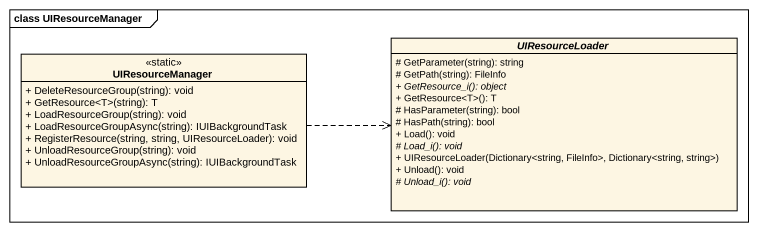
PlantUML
@startuml
mainframe class UIResourceManager
hide circle
hide empty members
skinparam classAttributeIconSize 0
abstract class UIResourceLoader {
  # GetParameter(string): string
  # GetPath(string): FileInfo
  {abstract} + GetResource_i(): object
  + GetResource<T>(): T
  # HasParameter(string): bool
  # HasPath(string): bool
  + Load(): void
  {abstract} # Load_i(): void
  + UIResourceLoader(Dictionary<string, FileInfo>, Dictionary<string, string>)
  + Unload(): void
  {abstract} # Unload_i(): void
}
class UIResourceManager <<static>> {
  + DeleteResourceGroup(string): void
  + GetResource<T>(string): T
  + LoadResourceGroup(string): void
  + LoadResourceGroupAsync(string): IUIBackgroundTask
  + RegisterResource(string, string, UIResourceLoader): void
  + UnloadResourceGroup(string): void
  + UnloadResourceGroupAsync(string): IUIBackgroundTask
}
UIResourceManager .right.> UIResourceLoader
@enduml
